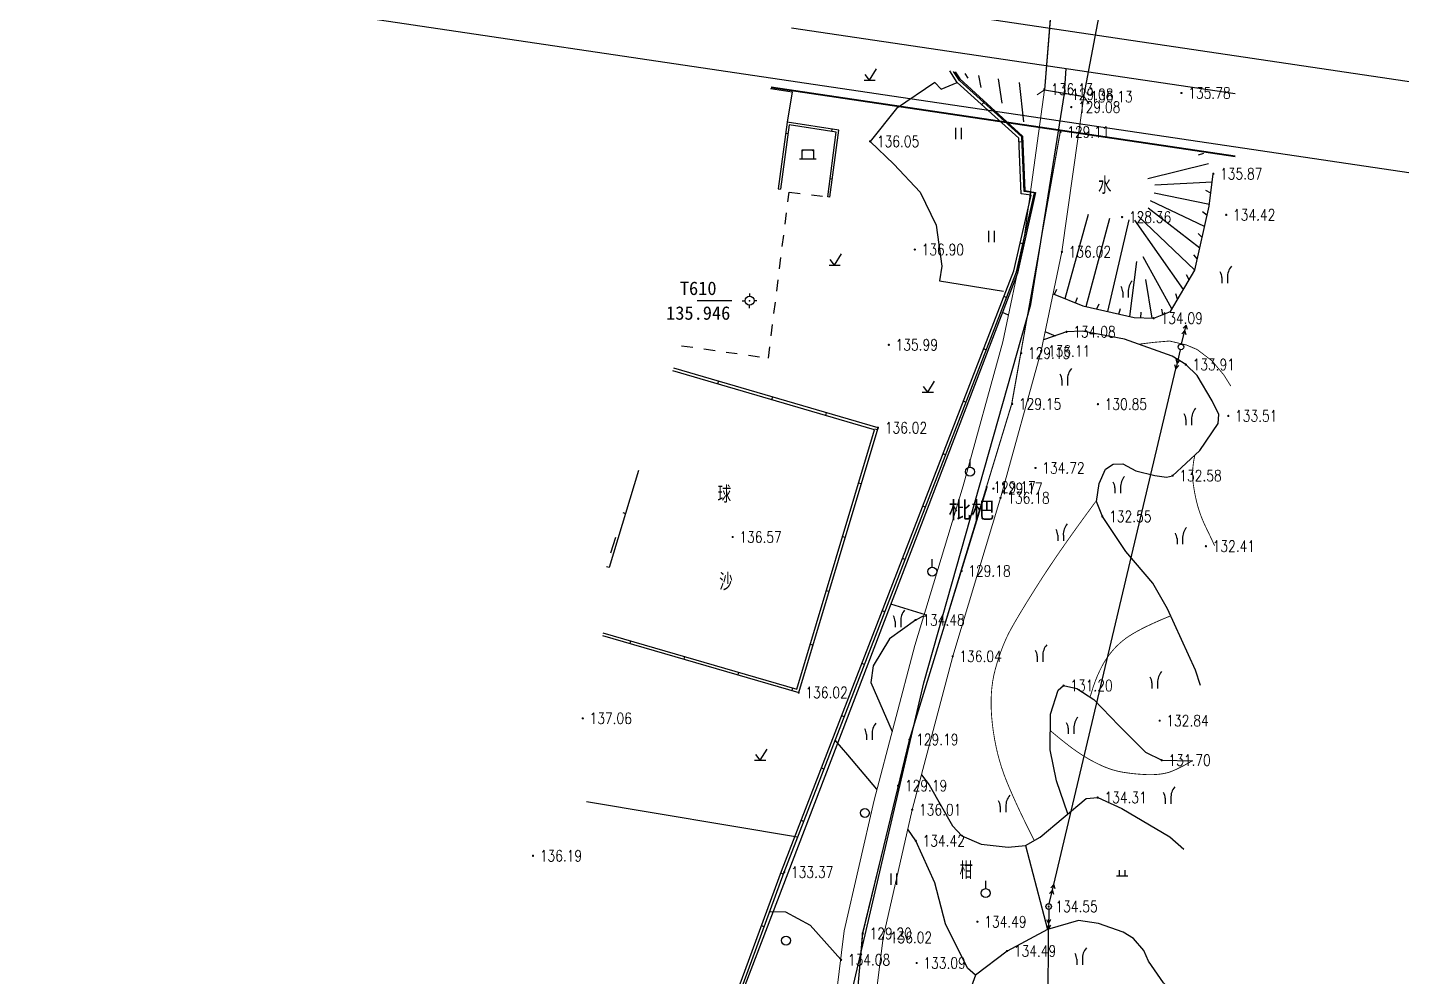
# Model space of a CAD drawing. Extents: x 529262 to 576451, y 2694391 to 2717535.
# Drawn here: x 564085 to 564207.2, y 2710830.4 to 2710914.9 of the extents above; entities that cross this region are included whole.
import ezdxf
from ezdxf.enums import TextEntityAlignment as Align
from ezdxf.xclip import XClip

# ---------------------------------------------------------------- set-up
doc = ezdxf.new("R2010")
doc.units = 0
doc.header["$XCLIPFRAME"] = 0
for name, pattern in [('CONTINOUS', [0]), ('X5', [3, 2, -1]), ('X6', [2, 1, -1])]:
    doc.linetypes.add(name, pattern=pattern)
doc.layers.add('ASSIST', color=7, linetype='Continuous', plot=False)
for name, color, linetype in [('a红线图', 1, 'Continuous'), ('DGX', 8, 'Continuous'), ('DLDW', 8, 'Continuous'), ('DLSS', 4, 'Continuous'), ('DMTZ', 8, 'Continuous'), ('GCD', 8, 'Continuous'), ('GXYZ', 8, 'Continuous'), ('JMD', 8, 'Continuous'), ('KZD', 8, 'Continuous'), ('PP-COM', 7, 'Continuous'), ('RD-中线', 40, 'Continuous'), ('RD-红线', 7, 'Continuous'), ('ZBTZ', 8, 'Continuous'), ('ZJ', 7, 'Continuous'), ('污水管径标注_W10-', 202, 'Continuous')]:
    doc.layers.add(name, color=color, linetype=linetype)
for name, color, linetype, lineweight in [('SXSS', 5, 'Continuous', 0), ('规划人行道', 130, 'CONTINOUS', 30), ('规划道路红线', 5, 'Continuous', 40)]:
    doc.layers.add(name, color=color, linetype=linetype, lineweight=lineweight)
doc.styles.add('HZ', font='rs.shx', dxfattribs={"width": 0.8, "bigfont": 'hztxt.shx'})
doc.styles.add('宋体', font='', dxfattribs={"width": 0.75})
doc.styles.add('等线体', font='simhei.ttf')
doc.styles.get('宋体').set_extended_font_data('SimSun')
doc.linetypes.add('10421', pattern='A,2,[150,AAA.SHX,S=0.5,R=0,X=0,Y=0.5],1e-11', length=2)
doc.linetypes.add('10422', pattern='A,0.75,[150,AAA.SHX,S=0.5,R=0,X=0,Y=0.5],1.5,[177,AAA.SHX,S=1,R=0,X=0,Y=0.4],0.75', length=3)
doc.linetypes.add('1161', pattern='A,0,[149,AAA.SHX,S=0.15,R=0,X=0,Y=0],-1.6', length=1.6)
doc.linetypes.add('732', pattern='A,9,-0.5,[162,AAA.SHX,S=1,R=0,X=0,Y=0],-0.5', length=10)

# ---------------------------------------------------------------- blocks, each defined once
blk = doc.blocks.new('A$C19FD0107')
at = {"layer": 'RD-中线', "color": 8, "linetype": 'Continuous'}
blk.add_lwpolyline([(-6627.45, 16505.62), (-6684.65, 16505.48, -0.037492), (-6707.06, 16507.11), (-6911.72, 16537.51, 0.005793), (-6923.17, 16539.07), (-7079.01, 16558.54, 0.02296), (-7088.16, 16559.26), (-7110.5, 16559.99, 0.014678), (-7122.24, 16560.02), (-7165.85, 16558.88, -0.054354), (-7198.26, 16561.55), (-7204.64, 16562.79, -0.040941), (-7228.26, 16569.39), (-7293.69, 16593.62, -0.100519), (-7334.28, 16618.79), (-7334.11, 16618.63, 0.047686), (-7352.15, 16632.63), (-7374.57, 16646.83, 0.049953), (-7410.2, 16664.71, -0.000863), (-7442.34, 16677.06), (-7791.92, 16810.22, -0.001693), (-7793.18, 16810.71), (-7866.66, 16839.5, 0.022456)], format="xyb", dxfattribs=at)
at = {"layer": 'RD-红线', "color": 8}
blk.add_lwpolyline([(-6721.74, 16501.2), (-6912.89, 16529.59, 0.005793), (-6924.17, 16531.14), (-7080, 16550.6, 0.02296), (-7088.42, 16551.27), (-7110.76, 16551.99, 0.014678), (-7122.03, 16552.03), (-7165.64, 16550.88, -0.054354), (-7199.78, 16553.7), (-7206.16, 16554.93, -0.040941), (-7231.03, 16561.89), (-7291.93, 16584.44)], format="xyb", dxfattribs=at)
blk = doc.blocks.new('GC200')
at = {"linetype": 'Continuous', "const_width": 0.2, "flags": 128}
blk.add_lwpolyline([(-0.1, 0, 1), (0.1, 0, 1)], format="xyb", close=True, dxfattribs=at)
blk = doc.blocks.new('gc246')
at = {"color": 8}
for p, q in [((-0.5, 1), (-0.5, 0)), ((0.5, 1), (0.5, 0))]:
    blk.add_line(p, q, dxfattribs=at)
for centre, radius, start, end in [((3.4, 1.11), 2.91, 139.3312, 182.0887), ((-2.94, 0.81), 2.45, 4.3743, 29.0242)]:
    blk.add_arc(centre, radius, start, end, dxfattribs=at)
blk = doc.blocks.new('gc125')
at = {"color": 8}
blk.add_line((0, 0.8), (0, 2.2), dxfattribs=at)
blk.add_circle((0, 0), 0.8, dxfattribs=at)
blk = doc.blocks.new('gc121')
at = {"color": 8}
for p, q in [((-0.5, -1), (-0.5, 1)), ((0.5, -1), (0.5, 1))]:
    blk.add_line(p, q, dxfattribs=at)
blk = doc.blocks.new('gc119')
at = {"color": 8}
for p, q in [((-1, 0), (1, 0)), ((-0.5, 1), (-0.5, 0)), ((0.5, 1), (0.5, 0))]:
    blk.add_line(p, q, dxfattribs=at)
blk = doc.blocks.new('gc122')
at = {"color": 8}
blk.add_circle((0, 0), 0.8, dxfattribs=at)
blk = doc.blocks.new('gc123')
at = {"color": 8}
for p, q in [((-1, 0), (1, 0)), ((0, 0), (-0.8, 1)), ((0, 0), (1.2, 2))]:
    blk.add_line(p, q, dxfattribs=at)
blk = doc.blocks.new('gc022')
for p, q in [((-1.5, 0), (1.5, 0)), ((-1, 0), (-1, 1.6)), ((-1, 1.6), (1, 1.6)), ((-1, 1.6), (-0.8, 1.4)), ((1, 1.6), (0.8, 1.4)), ((1, 1.6), (1, 0))]:
    blk.add_line(p, q)
blk = doc.blocks.new('gc013a')
at = {"linetype": 'Continuous'}
blk.add_line((0.5, 0), (4, 0), dxfattribs=at)
at = {"linetype": 'Continuous', "flags": 128}
for points in [[(2.31, -0.4), (3, 0), (2.31, 0.4)], [(3.31, -0.4), (4, 0), (3.31, 0.4)]]:
    blk.add_lwpolyline(points, dxfattribs=at)
blk = doc.blocks.new('gc170')
at = {"color": 8, "linetype": 'Continuous'}
blk.add_circle((0, 0), 0.5, dxfattribs=at)
blk = doc.blocks.new('gc116')
at = {"color": 8}
for p, q in [((-1.3, 0), (-0.8, 0)), ((0, 1.3), (0, 0.8)), ((1.3, 0), (0.8, 0)), ((0, -1.3), (0, -0.8))]:
    blk.add_line(p, q, dxfattribs=at)
blk.add_circle((0, 0), 0.8, dxfattribs=at)
blk.add_point((0, 0), dxfattribs=at)

msp = doc.modelspace()

# ---------------------------------------------------------------- linework, layer by layer
at = {"color": 8, "linetype": 'Continuous', "flags": 128}
msp.add_lwpolyline([(564170.314, 2710873.974), (564163.417, 2710851.455), (564159.258, 2710834.251), (564158.506, 2710825.568), (564161.058, 2710810.358), (564163.208, 2710788.133), (564163.608, 2710784.529), (564165.719, 2710777.331), (564175.968, 2710767.909)], dxfattribs=at)
at = {"layer": 'ASSIST', "linetype": 'Continuous', "flags": 128}
msp.add_lwpolyline([(564175.446, 2710909.335), (564178.963, 2710908.743), (564184.932, 2710940.294), (564178, 2710940.827)], close=True, dxfattribs=at)
msp.add_lwpolyline([(564175.446, 2710909.335), (564178.963, 2710908.743), (564184.932, 2710940.294), (564178, 2710940.827)], close=True, dxfattribs=at)
at = {"layer": 'a红线图', "color": 8, "lineweight": 0}
msp.add_lwpolyline([(564176.851, 2710905.557), (564172.537, 2710881.376), (564163.447, 2710851.483), (564159.259, 2710834.278), (564158.54, 2710825.565), (564161.095, 2710810.373), (564163.578, 2710784.572), (564165.74, 2710777.39), (564178.747, 2710765.314), (564180.657, 2710762.122), (564177.458, 2710741.434)], dxfattribs=at)
msp.add_lwpolyline([(564176.851, 2710905.557), (564172.537, 2710881.376), (564163.447, 2710851.483), (564159.259, 2710834.278), (564158.54, 2710825.565), (564161.095, 2710810.373), (564163.578, 2710784.572), (564165.74, 2710777.39), (564178.747, 2710765.314), (564180.657, 2710762.122), (564177.458, 2710741.434)], dxfattribs=at)
at = {"layer": 'DGX', "linetype": 'Continuous', "const_width": 0.075}
for points, elevation in [([(564192.032, 2710882.964), (564191.417, 2710883.951), (564190.349, 2710885.223), (564189.037, 2710886.218), (564188.069, 2710886.628), (564186.575, 2710886.977), (564185.163, 2710886.856), (564183.809, 2710886.689)], 134), ([(564190.593, 2710868.764), (564190.523, 2710868.914), (564190.384, 2710869.209), (564190.245, 2710869.504), (564190.106, 2710869.797), (564189.965, 2710870.089), (564189.825, 2710870.38), (564189.689, 2710870.67), (564189.562, 2710870.957), (564189.444, 2710871.243), (564189.336, 2710871.527), (564189.237, 2710871.809), (564189.148, 2710872.089), (564189.068, 2710872.367), (564188.997, 2710872.644), (564188.933, 2710872.916), (564188.875, 2710873.183), (564188.823, 2710873.444), (564188.777, 2710873.7), (564188.736, 2710873.95), (564188.701, 2710874.194), (564188.671, 2710874.433), (564188.648, 2710874.666), (564188.632, 2710874.901), (564188.628, 2710875.146), (564188.634, 2710875.401), (564188.651, 2710875.666), (564188.679, 2710875.94), (564188.718, 2710876.225), (564188.767, 2710876.52), (564188.828, 2710876.824)], 133)]:
    msp.add_lwpolyline(points, dxfattribs=dict(at, elevation=elevation))
at = {"layer": 'DGX', "linetype": 'Continuous', "const_width": 0.075, "flags": 128}
for points in [[(564174.551, 2710842.532), (564174.172, 2710843.279), (564173.812, 2710844.004), (564173.472, 2710844.705), (564173.151, 2710845.384), (564172.849, 2710846.04), (564172.567, 2710846.673), (564172.305, 2710847.283), (564172.061, 2710847.87), (564171.838, 2710848.452), (564171.633, 2710849.049), (564171.448, 2710849.66), (564171.283, 2710850.285), (564171.136, 2710850.924), (564171.01, 2710851.577), (564170.902, 2710852.244), (564170.814, 2710852.925), (564170.75, 2710853.603), (564170.713, 2710854.261), (564170.704, 2710854.898), (564170.723, 2710855.515), (564170.77, 2710856.111), (564170.844, 2710856.686), (564170.947, 2710857.241), (564171.077, 2710857.776), (564171.225, 2710858.291), (564171.38, 2710858.786), (564171.543, 2710859.262), (564171.714, 2710859.719), (564171.892, 2710860.157), (564172.078, 2710860.575), (564172.271, 2710860.974), (564172.473, 2710861.354), (564172.692, 2710861.744), (564172.941, 2710862.175), (564173.22, 2710862.646), (564173.529, 2710863.157), (564173.866, 2710863.709), (564174.234, 2710864.301), (564174.631, 2710864.934), (564175.057, 2710865.607), (564175.522, 2710866.326), (564176.035, 2710867.097), (564176.594, 2710867.92), (564177.201, 2710868.795), (564177.856, 2710869.723), (564178.558, 2710870.702), (564179.307, 2710871.733), (564180.104, 2710872.817)], [(564179.511, 2710855.295), (564179.662, 2710855.806), (564179.82, 2710856.292), (564179.987, 2710856.752), (564180.161, 2710857.187), (564180.344, 2710857.596), (564180.534, 2710857.98), (564180.732, 2710858.338), (564180.938, 2710858.67), (564181.154, 2710858.982), (564181.383, 2710859.279), (564181.624, 2710859.561), (564181.878, 2710859.828), (564182.144, 2710860.081), (564182.423, 2710860.318), (564182.714, 2710860.541), (564183.018, 2710860.748), (564183.346, 2710860.951), (564183.712, 2710861.16), (564184.115, 2710861.374), (564184.555, 2710861.594), (564185.032, 2710861.819), (564185.546, 2710862.05), (564186.097, 2710862.287), (564186.685, 2710862.529)]]:
    msp.add_lwpolyline(points, dxfattribs=at)
at = {"layer": 'DGX', "linetype": 'Continuous', "const_width": 0.075}
msp.add_lwpolyline([(564175.976, 2710852.312), (564176.313, 2710852.028), (564176.637, 2710851.759), (564176.948, 2710851.505), (564177.247, 2710851.267), (564177.533, 2710851.044), (564177.807, 2710850.836), (564178.068, 2710850.644), (564178.316, 2710850.467), (564178.56, 2710850.301), (564178.808, 2710850.14), (564179.059, 2710849.983), (564179.313, 2710849.832), (564179.571, 2710849.686), (564179.832, 2710849.545), (564180.097, 2710849.41), (564180.365, 2710849.279), (564180.634, 2710849.157), (564180.902, 2710849.045), (564181.169, 2710848.944), (564181.435, 2710848.854), (564181.7, 2710848.775), (564181.963, 2710848.707), (564182.225, 2710848.649), (564182.487, 2710848.603), (564182.747, 2710848.564), (564183.006, 2710848.529), (564183.263, 2710848.497), (564183.52, 2710848.47), (564183.776, 2710848.447), (564184.03, 2710848.428), (564184.283, 2710848.413), (564184.535, 2710848.402), (564184.783, 2710848.396), (564185.023, 2710848.397), (564185.256, 2710848.405), (564185.482, 2710848.42), (564185.7, 2710848.442), (564185.91, 2710848.47), (564186.114, 2710848.506), (564186.309, 2710848.548), (564186.514, 2710848.605), (564186.742, 2710848.685), (564186.994, 2710848.787), (564187.27, 2710848.912), (564187.57, 2710849.06), (564187.894, 2710849.231), (564188.243, 2710849.424), (564188.615, 2710849.64)], dxfattribs=at)
at = {"layer": 'DLSS', "linetype": 'X6'}
msp.add_lwpolyline([(564143.174, 2710886.559), (564150.897, 2710885.466), (564152.729, 2710900.234), (564156.172, 2710899.795)], dxfattribs=at)
at = {"layer": 'DMTZ'}
for p, q in [((564168.378, 2710910.785), (564168.621, 2710910.359)), ((564169.57, 2710910.589), (564169.804, 2710909.542)), ((564171.339, 2710910.299), (564171.648, 2710908.124)), ((564173.212, 2710909.991), (564173.586, 2710906.47)), ((564190.035, 2710902.754), (564184.663, 2710901.394))]:
    msp.add_line(p, q, dxfattribs=at)
at = {"layer": 'DMTZ', "linetype": 'Continuous'}
for p, q in [((564189.601, 2710903.654), (564189.121, 2710903.516)), ((564190.122, 2710899.131, 137.161), (564185.207, 2710900.118)), ((564190.378, 2710901.114, 137.161), (564185.271, 2710900.854)), ((564190.25, 2710900.122, 137.161), (564189.814, 2710900.368, 137.161)), ((564189.702, 2710897.176, 137.161), (564184.875, 2710899.455)), ((564177.281, 2710890.756, 137.161), (564179.373, 2710898.277)), ((564179.148, 2710890.048, 137.161), (564181.28, 2710897.903)), ((564181.098, 2710889.603, 137.161), (564183, 2710897.754)), ((564187.814, 2710891.552, 137.161), (564183.492, 2710897.717)), ((564188.838, 2710893.27, 137.161), (564183.792, 2710898.091)), ((564189.27, 2710895.223, 137.161), (564184.689, 2710898.801)), ((564189.918, 2710898.152, 137.161), (564189.523, 2710898.458, 137.161)), ((564189.486, 2710896.199, 137.161), (564189.134, 2710896.554, 137.161)), ((564183.048, 2710889.158, 137.161), (564183.679, 2710894.055)), ((564186.79, 2710889.835, 137.161), (564184.24, 2710894.466)), ((564189.054, 2710894.246, 137.161), (564188.753, 2710894.646, 137.161)), ((564188.327, 2710892.411, 137.161), (564188.093, 2710892.853, 137.161)), ((564176.354, 2710891.131, 137.161), (564176.541, 2710891.595, 137.161)), ((564185.037, 2710889.01, 137.161), (564184.458, 2710892.447)), ((564178.208, 2710890.381, 137.161), (564178.4, 2710890.842, 137.161)), ((564180.123, 2710889.826, 137.161), (564180.308, 2710890.29, 137.161)), ((564187.302, 2710890.693, 137.161), (564187.147, 2710891.169, 137.161)), ((564182.073, 2710889.38, 137.161), (564182.204, 2710889.863, 137.161)), ((564184.038, 2710889.048, 137.161), (564184.064, 2710889.548, 137.161)), ((564185.974, 2710889.33, 137.161), (564185.891, 2710889.823, 137.161))]:
    msp.add_line(p, q, dxfattribs=at)
at = {"layer": 'DMTZ', "linetype": '10422', "flags": 128}
for points in [[(564167.52, 2710910.926), (564167.923, 2710910.316), (564173.484, 2710905.214), (564173.709, 2710900.359), (564174.641, 2710900.192), (564173.039, 2710893.009), (564145.505, 2710821.043), (564153.634, 2710817.759), (564157.603, 2710784.605), (564158.469, 2710772.586), (564157.701, 2710767.87)], [(564166.259, 2710909.384), (564165.7, 2710909.973), (564162.285, 2710907.655), (564159.939, 2710904.737)], [(564151.085, 2710909.44), (564152.994, 2710909.142), (564152.571, 2710906.441)], [(564166.125, 2710892.331), (564171.812, 2710891.414)]]:
    msp.add_lwpolyline(points, dxfattribs=at)
at = {"layer": 'DMTZ', "linetype": '10421', "flags": 128}
for points in [[(564159.939, 2710904.737), (564162.053, 2710902.704), (564164.392, 2710900.207), (564165.819, 2710897.274), (564166.334, 2710893.627), (564166.125, 2710892.331)], [(564189.331, 2710856.319), (564188.886, 2710857.692), (564186.403, 2710863.15), (564185.098, 2710865.446), (564182.685, 2710868.245), (564180.604, 2710871.364), (564180.087, 2710872.703), (564180.315, 2710874.293), (564180.883, 2710875.57), (564181.564, 2710876.025), (564182.421, 2710876.036), (564183.579, 2710875.419), (564185.26, 2710875.017), (564186.323, 2710874.874), (564186.847, 2710874.995), (564189.283, 2710877.245), (564190.899, 2710879.651), (564190.969, 2710880.445), (564190.381, 2710881.662), (564189.05, 2710883.895), (564188.026, 2710884.879), (564186.819, 2710885.624), (564182.571, 2710887.127), (564178.811, 2710887.84), (564177.411, 2710887.796), (564175.452, 2710887.126), (564175.365, 2710887.071)], [(564164.718, 2710862.532), (564163.983, 2710862.155)], [(564177.536, 2710844.901), (564176.519, 2710847.838), (564175.952, 2710850.594), (564175.997, 2710853.771), (564176.678, 2710855.903), (564177.149, 2710856.32), (564178.319, 2710856.055), (564179.843, 2710855.083), (564182.08, 2710852.782), (564184.447, 2710850.383), (564185.88, 2710849.679), (564188.654, 2710849.64)], [(564160.553, 2710847.096), (564157.946, 2710850.151), (564156.837, 2710851.454)], [(564169.311, 2710830.551), (564168.601, 2710831.18), (564166.642, 2710835.124), (564165.705, 2710838.763), (564164.002, 2710842.507), (564163.296, 2710843.539)], [(564186.597, 2710829.351), (564186.036, 2710829.878), (564184.715, 2710831.795), (564184.298, 2710832.742), (564183.368, 2710833.814), (564182.445, 2710834.393), (564180.27, 2710835.158), (564178.492, 2710835.413), (564175.719, 2710834.634), (564172.124, 2710832.707), (564169.311, 2710830.551), (564168.733, 2710828.918), (564168.989, 2710824.431), (564169.835, 2710821.21), (564170.88, 2710820.34), (564175.076, 2710819.195), (564178.54, 2710818.672), (564183.986, 2710818.914), (564185.571, 2710819.231)]]:
    msp.add_lwpolyline(points, dxfattribs=at)
at = {"layer": 'DMTZ', "linetype": 'Continuous', "elevation": 137.161, "flags": 128}
for points in [[(564176.226, 2710891.183), (564178.876, 2710890.11), (564183.424, 2710889.072), (564185.173, 2710889.005), (564186.653, 2710889.605), (564188.838, 2710893.267), (564190.103, 2710898.988), (564190.474, 2710901.855)], [(564172.955, 2710893.134), (564173.043, 2710893.057)]]:
    msp.add_lwpolyline(points, dxfattribs=at)
at = {"layer": 'DMTZ', "linetype": '10421'}
for points in [[(564163.983, 2710862.155), (564161.678, 2710860.468), (564160.219, 2710858.07), (564159.995, 2710856.586), (564161.909, 2710852.25)], [(564164.512, 2710848.389), (564165.183, 2710847.498), (564167.271, 2710843.857), (564168.092, 2710842.962), (564169.813, 2710842.198), (564172.237, 2710841.94), (564173.76, 2710842.095), (564175.08, 2710842.824), (564179.176, 2710846.288), (564180.187, 2710846.363), (564182.344, 2710845.387), (564186.602, 2710842.879), (564187.855, 2710841.758)]]:
    msp.add_lwpolyline(points, dxfattribs=at)
at = {"layer": 'DMTZ', "linetype": '10421', "elevation": 137.161, "flags": 128}
msp.add_lwpolyline([(564151.02, 2710836.23), (564152.4, 2710836.194), (564154.619, 2710834.999), (564157.325, 2710831.954)], dxfattribs=at)
at = {"layer": 'GXYZ', "linetype": 'Continuous'}
for p, q in [((564176.287, 2710838.612), (564187.134, 2710884.504)), ((564175.522, 2710762.857), (564175.818, 2710834.666))]:
    msp.add_line(p, q, dxfattribs=at)
at = {"layer": 'GXYZ', "linetype": '732', "flags": 128}
msp.add_lwpolyline([(564190.37, 2710463.143), (564190.386, 2710467.025), (564189.579, 2710469.156), (564186.731, 2710471.163), (564184.456, 2710473.027), (564183.021, 2710476.047), (564179.783, 2710485.702), (564177.782, 2710492.779), (564176.798, 2710499.513), (564176.175, 2710507.868), (564178.439, 2710515.777), (564181.881, 2710521.084), (564184.755, 2710529.967), (564185.933, 2710536.671), (564185.285, 2710541.14), (564182.402, 2710547.432), (564179.873, 2710548.785), (564175.559, 2710549.294), (564163.476, 2710554.198), (564153.663, 2710559.149), (564143.785, 2710566.215), (564141.644, 2710568.445), (564137.564, 2710571.934), (564133.83, 2710574.642), (564129.81, 2710576.899), (564122.388, 2710579.8), (564119.895, 2710582.521), (564119.15, 2710587.419), (564118.187, 2710590.186), (564114.103, 2710593.882), (564110.752, 2710595.123), (564107.191, 2710600.989), (564104.682, 2710610.577), (564101.404, 2710617.513), (564096.096, 2710628.709), (564091.879, 2710636.635), (564089.742, 2710644.659), (564089.613, 2710650.743), (564087.283, 2710661.114), (564087.154, 2710670.756), (564089.808, 2710677.939), (564094.734, 2710685.389), (564098.14, 2710689.247), (564157.276, 2710709.889), (564158.941, 2710722.677), (564170.731, 2710725.876), (564175.463, 2710734.571), (564177.426, 2710742.717), (564180.17, 2710760.422), (564179.078, 2710764.864), (564165.135, 2710778.121), (564158.076, 2710828.047), (564164.727, 2710856.572), (564174.244, 2710890.215), (564177.245, 2710909.001), (564177.375, 2710911.216)], dxfattribs=at)
at = {"layer": 'JMD', "linetype": 'Continuous'}
for p, q in [((564170.051, 2710908.19, 137.161), (564169.883, 2710908.005, 137.161)), ((564152.438, 2710905.461), (564152.636, 2710905.434)), ((564156.533, 2710905.82), (564156.502, 2710905.623)), ((564173.448, 2710904.691, 137.161), (564173.198, 2710904.681, 137.161)), ((564156.584, 2710901.39), (564156.386, 2710901.417)), ((564151.768, 2710900.506), (564151.966, 2710900.479)), ((564174.213, 2710900.198, 137.161), (564174.178, 2710899.951, 137.161)), ((564156.371, 2710899.769), (564156.172, 2710899.795)), ((564173.525, 2710895.62, 137.161), (564173.281, 2710895.676, 137.161)), ((564172.071, 2710890.85, 137.161), (564171.838, 2710890.94, 137.161)), ((564170.268, 2710886.186, 137.161), (564170.035, 2710886.276, 137.161)), ((564146.443, 2710883.398), (564146.373, 2710883.158)), ((564151.244, 2710881.999), (564151.174, 2710881.759)), ((564156.044, 2710880.6), (564155.974, 2710880.36)), ((564168.465, 2710881.523, 137.161), (564168.231, 2710881.613, 137.161)), ((564160.586, 2710879.061), (564160.347, 2710879.133)), ((564166.661, 2710876.859, 137.161), (564166.428, 2710876.949, 137.161)), ((564159.151, 2710874.271), (564158.911, 2710874.343)), ((564164.858, 2710872.196, 137.161), (564164.625, 2710872.286, 137.161)), ((564137.943, 2710871.712), (564138.183, 2710871.639)), ((564157.715, 2710869.482), (564157.475, 2710869.554)), ((564163.055, 2710867.532, 137.161), (564162.821, 2710867.622, 137.161)), ((564136.499, 2710866.925), (564136.738, 2710866.853)), ((564156.279, 2710864.692), (564156.04, 2710864.764)), ((564161.251, 2710862.869, 137.161), (564161.018, 2710862.959, 137.161)), ((564138.587, 2710860.055), (564138.656, 2710860.295)), ((564154.843, 2710859.903), (564154.604, 2710859.975)), ((564143.389, 2710858.662), (564143.458, 2710858.902)), ((564148.191, 2710857.269), (564148.26, 2710857.509)), ((564159.448, 2710858.205, 137.161), (564159.215, 2710858.295, 137.161)), ((564152.993, 2710855.876), (564153.062, 2710856.116)), ((564157.645, 2710853.542, 137.161), (564157.411, 2710853.632, 137.161)), ((564155.841, 2710848.878, 137.161), (564155.608, 2710848.969, 137.161)), ((564154.038, 2710844.215, 137.161), (564153.805, 2710844.305, 137.161)), ((564152.238, 2710839.55, 137.161), (564152.003, 2710839.636, 137.161)), ((564150.516, 2710834.856, 137.161), (564150.281, 2710834.942, 137.161))]:
    msp.add_line(p, q, dxfattribs=at)
at = {"layer": 'JMD', "linetype": 'Continuous', "elevation": 137.161, "flags": 128}
for points in [[(564153.34, 2710817.514), (564145.121, 2710820.876), (564152.067, 2710839.81), (564172.715, 2710893.207), (564174.26, 2710899.939), (564173.391, 2710900.064), (564173.184, 2710905.021), (564167.691, 2710909.987), (564167.031, 2710911.006)], [(564153.571, 2710817.69), (564145.439, 2710821.016), (564152.301, 2710839.722), (564172.955, 2710893.134), (564174.564, 2710900.148), (564173.632, 2710900.282), (564173.43, 2710905.136), (564167.883, 2710910.15), (564167.364, 2710910.951)]]:
    msp.add_lwpolyline(points, dxfattribs=at)
at = {"layer": 'JMD', "linetype": 'Continuous', "flags": 128}
for points in [[(564175.45, 2710909.335), (564178.963, 2710908.742)], [(564156.371, 2710899.769), (564157.156, 2710905.723), (564152.571, 2710906.441), (564151.768, 2710900.506)], [(564156.172, 2710899.795), (564156.932, 2710905.556), (564152.741, 2710906.212), (564151.966, 2710900.479)], [(564136.138, 2710860.766), (564153.585, 2710855.704), (564160.646, 2710879.259), (564142.48, 2710884.552)], [(564136.163, 2710861.019), (564153.416, 2710856.013), (564160.334, 2710879.09), (564142.398, 2710884.316)], [(564139.331, 2710875.443), (564136.729, 2710866.821)], [(564137.276, 2710869.5), (564136.854, 2710868.1)]]:
    msp.add_lwpolyline(points, dxfattribs=at)
at = {"layer": 'KZD', "linetype": 'Continuous'}
msp.add_line((564147.646, 2710890.56), (564144.557, 2710890.56), dxfattribs=at)
at = {"layer": 'SXSS', "color": 8, "linetype": 'Continuous'}
for p, q in [((564175.446, 2710909.335), (564178, 2710940.827)), ((564178.963, 2710908.743), (564184.932, 2710940.294)), ((564175.446, 2710909.335), (564174.795, 2710908.871)), ((564178.963, 2710908.743), (564179.427, 2710908.091))]:
    msp.add_line(p, q, dxfattribs=at)
at = {"layer": 'SXSS', "color": 8, "linetype": 'X5'}
msp.add_line((564175.446, 2710909.335), (564178.963, 2710908.743), dxfattribs=at)
at = {"layer": 'SXSS', "color": 8, "linetype": '10422', "flags": 128}
for points in [[(564175.45, 2710909.335), (564173.557, 2710895.51), (564171.757, 2710886.917), (564168.209, 2710874.097), (564163.918, 2710859.882), (564160.295, 2710846.117), (564157.64, 2710834.512), (564156.509, 2710825.335), (564157.227, 2710818.963), (564159.055, 2710810.523), (564160.663, 2710795.593), (564161.721, 2710784.848), (564163.085, 2710778.52), (564166.118, 2710774.135), (564171.815, 2710768.588), (564174.843, 2710766.24), (564176.029, 2710765.101), (564177.883, 2710763.201), (564178.507, 2710761.996), (564178.686, 2710760.991), (564178.319, 2710758.141), (564174.806, 2710737.725), (564173.415, 2710733.442), (564169.499, 2710727.37), (564165.173, 2710725.186), (564158.769, 2710725.097), (564156.319, 2710723.31), (564154.846, 2710710.285), (564154.786, 2710709.946)], [(564158.803, 2710709.269), (564159.624, 2710721.389), (564159.932, 2710721.613), (564166.029, 2710721.698), (564171.925, 2710724.674), (564176.603, 2710731.928), (564178.212, 2710736.883), (564181.781, 2710757.62), (564182.226, 2710761.076), (564181.86, 2710763.133), (564180.752, 2710765.273), (564178.494, 2710767.586), (564177.134, 2710768.892), (564174.116, 2710771.233), (564168.803, 2710776.406), (564166.36, 2710779.938), (564165.185, 2710785.39), (564164.145, 2710795.952), (564162.515, 2710811.082), (564160.685, 2710819.531), (564160.033, 2710825.317), (564161.092, 2710833.906), (564163.694, 2710845.281), (564167.287, 2710858.93), (564171.572, 2710873.125), (564175.16, 2710886.091), (564177.008, 2710894.914), (564178.963, 2710908.742)]]:
    msp.add_lwpolyline(points, dxfattribs=at)
at = {"layer": 'ZBTZ', "linetype": '1161', "ltscale": 0.5, "flags": 128}
msp.add_lwpolyline([(564166.259, 2710909.384), (564167.691, 2710909.987)], dxfattribs=at)
at = {"layer": 'ZBTZ', "linetype": '1161', "flags": 128}
for points in [[(564172.251, 2710889.274), (564171.704, 2710889.519)], [(564176.419, 2710887.401), (564175.519, 2710887.806)], [(564164.857, 2710862.603), (564161.772, 2710863.56)], [(564173.76, 2710842.095), (564175.719, 2710834.634)]]:
    msp.add_lwpolyline(points, dxfattribs=at)
at = {"layer": 'ZBTZ', "linetype": '1161'}
msp.add_lwpolyline([(564153.489, 2710842.845), (564134.695, 2710845.978)], dxfattribs=at)
at = {"layer": '污水管径标注_W10-', "color": 0, "const_width": 0.1}
msp.add_lwpolyline([(564179.519, 2710754.762), (564180.657, 2710762.122), (564178.747, 2710765.314), (564172.274, 2710771.324), (564165.74, 2710777.39), (564163.578, 2710784.572), (564163.235, 2710788.139), (564161.095, 2710810.373), (564158.54, 2710825.565), (564159.259, 2710834.278), (564162.455, 2710847.41), (564163.447, 2710851.483), (564168.046, 2710866.607), (564172.537, 2710881.376), (564173.339, 2710885.868), (564176.851, 2710905.557), (564176.851, 2710905.557)], dxfattribs=at)
at = {"layer": '规划人行道', "elevation": 6.518, "flags": 128}
msp.add_lwpolyline([(564152.953, 2710914.844), (564192.404, 2710908.984)], dxfattribs=at)
msp.add_lwpolyline([(564152.953, 2710914.844), (564192.404, 2710908.984)], dxfattribs=at)
msp.add_lwpolyline([(564152.953, 2710914.844), (564192.404, 2710908.984)], dxfattribs=at)
at = {"layer": '规划道路红线', "elevation": 6.518, "flags": 128}
msp.add_lwpolyline([(564151.124, 2710909.555), (564192.404, 2710903.424)], dxfattribs=at)
msp.add_lwpolyline([(564151.124, 2710909.555), (564192.404, 2710903.424)], dxfattribs=at)
msp.add_lwpolyline([(564151.124, 2710909.555), (564192.404, 2710903.424)], dxfattribs=at)

# ---------------------------------------------------------------- block references
at = {"layer": 'DLDW', "linetype": 'Continuous', "xscale": 0.5, "yscale": 0.5, "zscale": 0.5}
msp.add_blockref('gc022', (564154.395, 2710903.195), dxfattribs=at)
at = {"layer": 'GCD', "color": 3, "linetype": 'Continuous'}
ref = msp.add_blockref('GC200', (564175.438, 2710909.382, 136.125), dxfattribs=dict(at, xscale=0.5, yscale=0.5, zscale=0.5))
ref.add_attrib('height', '136.13', dxfattribs={"linetype": 'Continuous', "height": 1, "style": 'HZ', "width": 0.8}).set_placement((564176.038, 2710909.382, 136.125), align=Align.MIDDLE_LEFT)
at = {"layer": 'GCD', "linetype": 'Continuous'}
ref = msp.add_blockref('GC200', (564177.224, 2710908.926, 129.08), dxfattribs=dict(at, xscale=0.5, yscale=0.5, zscale=0.5))
ref.add_attrib('height', '129.08', dxfattribs={"linetype": 'Continuous', "height": 1, "style": 'HZ', "width": 0.8}).set_placement((564177.824, 2710908.926, 129.08), align=Align.MIDDLE_LEFT)
at = {"layer": 'GCD', "color": 3, "linetype": 'Continuous'}
ref = msp.add_blockref('GC200', (564178.935, 2710908.719, 136.125), dxfattribs=dict(at, xscale=0.5, yscale=0.5, zscale=0.5))
ref.add_attrib('height', '136.13', dxfattribs={"linetype": 'Continuous', "height": 1, "style": 'HZ', "width": 0.8}).set_placement((564179.535, 2710908.719, 136.125), align=Align.MIDDLE_LEFT)
at = {"layer": 'GCD', "linetype": 'Continuous'}
ref = msp.add_blockref('GC200', (564187.64, 2710909.04, 135.777), dxfattribs=dict(at, xscale=0.5, yscale=0.5))
ref.add_attrib('height', '135.78', dxfattribs={"linetype": 'Continuous', "height": 1, "style": 'HZ', "width": 0.8}).set_placement((564188.24, 2710909.04, 135.777), align=Align.MIDDLE_LEFT)
ref = msp.add_blockref('GC200', (564177.837, 2710907.789, 129.08), dxfattribs=dict(at, xscale=0.5, yscale=0.5, zscale=0.5))
ref.add_attrib('height', '129.08', dxfattribs={"linetype": 'Continuous', "height": 1, "style": 'HZ', "width": 0.8}).set_placement((564178.437, 2710907.789, 129.08), align=Align.MIDDLE_LEFT)
ref = msp.add_blockref('GC200', (564159.939, 2710904.737, 136.048), dxfattribs=dict(at, xscale=0.5, yscale=0.5))
ref.add_attrib('height', '136.05', dxfattribs={"linetype": 'Continuous', "height": 1, "style": 'HZ', "width": 0.8}).set_placement((564160.539, 2710904.737, 136.048), align=Align.MIDDLE_LEFT)
ref = msp.add_blockref('GC200', (564176.877, 2710905.574, 129.11), dxfattribs=dict(at, xscale=0.5, yscale=0.5, zscale=0.5))
ref.add_attrib('height', '129.11', dxfattribs={"linetype": 'Continuous', "height": 1, "style": 'HZ', "width": 0.8}).set_placement((564177.477, 2710905.574, 129.11), align=Align.MIDDLE_LEFT)
ref = msp.add_blockref('GC200', (564190.474, 2710901.855, 135.868), dxfattribs=dict(at, xscale=0.5, yscale=0.5, zscale=0.5))
ref.add_attrib('height', '135.87', dxfattribs={"linetype": 'Continuous', "height": 1, "style": 'HZ', "width": 0.8}).set_placement((564191.074, 2710901.855, 135.868), align=Align.MIDDLE_LEFT)
ref = msp.add_blockref('GC200', (564182.357, 2710898.002, 128.361), dxfattribs=dict(at, xscale=0.5, yscale=0.5, zscale=0.5))
ref.add_attrib('height', '128.36', dxfattribs={"linetype": 'Continuous', "height": 1, "style": 'HZ', "width": 0.8}).set_placement((564182.957, 2710898.002, 128.361), align=Align.MIDDLE_LEFT)
ref = msp.add_blockref('GC200', (564191.624, 2710898.2, 134.421), dxfattribs=dict(at, xscale=0.5, yscale=0.5, zscale=0.5))
ref.add_attrib('height', '134.42', dxfattribs={"linetype": 'Continuous', "height": 1, "style": 'HZ', "width": 0.8}).set_placement((564192.224, 2710898.2, 134.421), align=Align.MIDDLE_LEFT)
ref = msp.add_blockref('GC200', (564163.92, 2710895.111, 136.904), dxfattribs=dict(at, xscale=0.5, yscale=0.5))
ref.add_attrib('height', '136.90', dxfattribs={"linetype": 'Continuous', "height": 1, "style": 'HZ', "width": 0.8}).set_placement((564164.52, 2710895.111, 136.904), align=Align.MIDDLE_LEFT)
at = {"layer": 'GCD', "color": 3, "linetype": 'Continuous'}
ref = msp.add_blockref('GC200', (564177.005, 2710894.91, 136.017), dxfattribs=dict(at, xscale=0.5, yscale=0.5, zscale=0.5))
ref.add_attrib('height', '136.02', dxfattribs={"linetype": 'Continuous', "height": 1, "style": 'HZ', "width": 0.8}).set_placement((564177.605, 2710894.91, 136.017), align=Align.MIDDLE_LEFT)
at = {"layer": 'GCD', "linetype": 'Continuous'}
ref = msp.add_blockref('GC200', (564185.173, 2710889.005, 134.087), dxfattribs=dict(at, xscale=0.5, yscale=0.5, zscale=0.5))
ref.add_attrib('height', '134.09', dxfattribs={"linetype": 'Continuous', "height": 1, "style": 'HZ', "width": 0.8}).set_placement((564185.773, 2710889.005, 134.087), align=Align.MIDDLE_LEFT)
ref = msp.add_blockref('GC200', (564177.411, 2710887.796, 134.076), dxfattribs=dict(at, xscale=0.5, yscale=0.5))
ref.add_attrib('height', '134.08', dxfattribs={"linetype": 'Continuous', "height": 1, "style": 'HZ', "width": 0.8}).set_placement((564178.011, 2710887.796, 134.076), align=Align.MIDDLE_LEFT)
ref = msp.add_blockref('GC200', (564161.605, 2710886.639, 135.993), dxfattribs=dict(at, xscale=0.5, yscale=0.5, zscale=0.5))
ref.add_attrib('height', '135.99', dxfattribs={"linetype": 'Continuous', "height": 1, "style": 'HZ', "width": 0.8}).set_placement((564162.205, 2710886.639, 135.993), align=Align.MIDDLE_LEFT)
ref = msp.add_blockref('GC200', (564173.377, 2710885.899, 129.13), dxfattribs=dict(at, xscale=0.5, yscale=0.5, zscale=0.5))
ref.add_attrib('height', '129.13', dxfattribs={"linetype": 'Continuous', "height": 1, "style": 'HZ', "width": 0.8}).set_placement((564173.977, 2710885.899, 129.13), align=Align.MIDDLE_LEFT)
at = {"layer": 'GCD', "color": 3, "linetype": 'Continuous'}
ref = msp.add_blockref('GC200', (564175.157, 2710886.087, 136.106), dxfattribs=dict(at, xscale=0.5, yscale=0.5, zscale=0.5))
ref.add_attrib('height', '136.11', dxfattribs={"linetype": 'Continuous', "height": 1, "style": 'HZ', "width": 0.8}).set_placement((564175.757, 2710886.087, 136.106), align=Align.MIDDLE_LEFT)
at = {"layer": 'GCD', "linetype": 'Continuous'}
ref = msp.add_blockref('GC200', (564188.026, 2710884.879, 133.91), dxfattribs=dict(at, xscale=0.5, yscale=0.5, zscale=0.5))
ref.add_attrib('height', '133.91', dxfattribs={"linetype": 'Continuous', "height": 1, "style": 'HZ', "width": 0.8}).set_placement((564188.626, 2710884.879, 133.91), align=Align.MIDDLE_LEFT)
ref = msp.add_blockref('GC200', (564172.573, 2710881.374, 129.15), dxfattribs=dict(at, xscale=0.5, yscale=0.5, zscale=0.5))
ref.add_attrib('height', '129.15', dxfattribs={"linetype": 'Continuous', "height": 1, "style": 'HZ', "width": 0.8}).set_placement((564173.173, 2710881.374, 129.15), align=Align.MIDDLE_LEFT)
ref = msp.add_blockref('GC200', (564180.21, 2710881.357, 130.854), dxfattribs=dict(at, xscale=0.5, yscale=0.5, zscale=0.5))
ref.add_attrib('height', '130.85', dxfattribs={"linetype": 'Continuous', "height": 1, "style": 'HZ', "width": 0.8}).set_placement((564180.81, 2710881.357, 130.854), align=Align.MIDDLE_LEFT)
ref = msp.add_blockref('GC200', (564191.808, 2710880.312, 133.513), dxfattribs=dict(at, xscale=0.5, yscale=0.5))
ref.add_attrib('height', '133.51', dxfattribs={"linetype": 'Continuous', "height": 1, "style": 'HZ', "width": 0.8}).set_placement((564192.408, 2710880.312, 133.513), align=Align.MIDDLE_LEFT)
ref = msp.add_blockref('GC200', (564160.646, 2710879.259, 136.022), dxfattribs=dict(at, xscale=0.5, yscale=0.5))
ref.add_attrib('height', '136.02', dxfattribs={"linetype": 'Continuous', "height": 1, "style": 'HZ', "width": 0.8}).set_placement((564161.246, 2710879.259, 136.022), align=Align.MIDDLE_LEFT)
ref = msp.add_blockref('GC200', (564174.654, 2710875.682, 134.717), dxfattribs=dict(at, xscale=0.5, yscale=0.5))
ref.add_attrib('height', '134.72', dxfattribs={"linetype": 'Continuous', "height": 1, "style": 'HZ', "width": 0.8}).set_placement((564175.254, 2710875.682, 134.717), align=Align.MIDDLE_LEFT)
ref = msp.add_blockref('GC200', (564170.306, 2710873.982, 129.17), dxfattribs=dict(at, xscale=0.5, yscale=0.5, zscale=0.5))
ref.add_attrib('height', '129.17', dxfattribs={"linetype": 'Continuous', "height": 1, "style": 'HZ', "width": 0.8}).set_placement((564170.906, 2710873.982, 129.17), align=Align.MIDDLE_LEFT)
ref = msp.add_blockref('GC200', (564186.847, 2710874.995, 132.581), dxfattribs=dict(at, xscale=0.5, yscale=0.5, zscale=0.5))
ref.add_attrib('height', '132.58', dxfattribs={"linetype": 'Continuous', "height": 1, "style": 'HZ', "width": 0.8}).set_placement((564187.447, 2710874.995, 132.581), align=Align.MIDDLE_LEFT)
at = {"layer": 'GCD', "color": 3, "linetype": 'Continuous'}
ref = msp.add_blockref('GC200', (564170.91, 2710873.846, 129.17), dxfattribs=dict(at, xscale=0.5, yscale=0.5, zscale=0.5))
ref.add_attrib('height', '129.17', dxfattribs={"linetype": 'Continuous', "height": 1, "style": 'HZ', "width": 0.8}).set_placement((564171.51, 2710873.846, 129.17), align=Align.MIDDLE_LEFT)
ref = msp.add_blockref('GC200', (564171.54, 2710873.017, 136.177), dxfattribs=dict(at, xscale=0.5, yscale=0.5, zscale=0.5))
ref.add_attrib('height', '136.18', dxfattribs={"linetype": 'Continuous', "height": 1, "style": 'HZ', "width": 0.8}).set_placement((564172.14, 2710873.017, 136.177), align=Align.MIDDLE_LEFT)
at = {"layer": 'GCD', "linetype": 'Continuous'}
ref = msp.add_blockref('GC200', (564180.604, 2710871.364, 132.545), dxfattribs=dict(at, xscale=0.5, yscale=0.5, zscale=0.5))
ref.add_attrib('height', '132.55', dxfattribs={"linetype": 'Continuous', "height": 1, "style": 'HZ', "width": 0.8}).set_placement((564181.204, 2710871.364, 132.545), align=Align.MIDDLE_LEFT)
ref = msp.add_blockref('GC200', (564147.711, 2710869.537, 136.571), dxfattribs=dict(at, xscale=0.5, yscale=0.5))
ref.add_attrib('height', '136.57', dxfattribs={"linetype": 'Continuous', "height": 1, "style": 'HZ', "width": 0.8}).set_placement((564148.311, 2710869.537, 136.571), align=Align.MIDDLE_LEFT)
ref = msp.add_blockref('GC200', (564189.817, 2710868.722, 132.414), dxfattribs=dict(at, xscale=0.5, yscale=0.5))
ref.add_attrib('height', '132.41', dxfattribs={"linetype": 'Continuous', "height": 1, "style": 'HZ', "width": 0.8}).set_placement((564190.417, 2710868.722, 132.414), align=Align.MIDDLE_LEFT)
ref = msp.add_blockref('GC200', (564168.072, 2710866.518, 129.18), dxfattribs=dict(at, xscale=0.5, yscale=0.5, zscale=0.5))
ref.add_attrib('height', '129.18', dxfattribs={"linetype": 'Continuous', "height": 1, "style": 'HZ', "width": 0.8}).set_placement((564168.672, 2710866.518, 129.18), align=Align.MIDDLE_LEFT)
ref = msp.add_blockref('GC200', (564163.983, 2710862.155, 134.482), dxfattribs=dict(at, xscale=0.5, yscale=0.5, zscale=0.5))
ref.add_attrib('height', '134.48', dxfattribs={"linetype": 'Continuous', "height": 1, "style": 'HZ', "width": 0.8}).set_placement((564164.583, 2710862.155, 134.482), align=Align.MIDDLE_LEFT)
at = {"layer": 'GCD', "color": 3, "linetype": 'Continuous'}
ref = msp.add_blockref('GC200', (564167.284, 2710858.926, 136.035), dxfattribs=dict(at, xscale=0.5, yscale=0.5, zscale=0.5))
ref.add_attrib('height', '136.04', dxfattribs={"linetype": 'Continuous', "height": 1, "style": 'HZ', "width": 0.8}).set_placement((564167.884, 2710858.926, 136.035), align=Align.MIDDLE_LEFT)
at = {"layer": 'GCD', "linetype": 'Continuous'}
ref = msp.add_blockref('GC200', (564153.585, 2710855.704, 136.022), dxfattribs=dict(at, xscale=0.5, yscale=0.5))
ref.add_attrib('height', '136.02', dxfattribs={"linetype": 'Continuous', "height": 1, "style": 'HZ', "width": 0.8}).set_placement((564154.185, 2710855.704, 136.022), align=Align.MIDDLE_LEFT)
ref = msp.add_blockref('GC200', (564177.149, 2710856.32, 131.201), dxfattribs=dict(at, xscale=0.5, yscale=0.5))
ref.add_attrib('height', '131.20', dxfattribs={"linetype": 'Continuous', "height": 1, "style": 'HZ', "width": 0.8}).set_placement((564177.749, 2710856.32, 131.201), align=Align.MIDDLE_LEFT)
ref = msp.add_blockref('GC200', (564134.376, 2710853.407, 137.059), dxfattribs=dict(at, xscale=0.5, yscale=0.5))
ref.add_attrib('height', '137.06', dxfattribs={"linetype": 'Continuous', "height": 1, "style": 'HZ', "width": 0.8}).set_placement((564134.976, 2710853.407, 137.059), align=Align.MIDDLE_LEFT)
ref = msp.add_blockref('GC200', (564185.697, 2710853.2, 132.842), dxfattribs=dict(at, xscale=0.5, yscale=0.5, zscale=0.5))
ref.add_attrib('height', '132.84', dxfattribs={"linetype": 'Continuous', "height": 1, "style": 'HZ', "width": 0.8}).set_placement((564186.297, 2710853.2, 132.842), align=Align.MIDDLE_LEFT)
ref = msp.add_blockref('GC200', (564163.434, 2710851.521, 129.19), dxfattribs=dict(at, xscale=0.5, yscale=0.5, zscale=0.5))
ref.add_attrib('height', '129.19', dxfattribs={"linetype": 'Continuous', "height": 1, "style": 'HZ', "width": 0.8}).set_placement((564164.034, 2710851.521, 129.19), align=Align.MIDDLE_LEFT)
ref = msp.add_blockref('GC200', (564185.88, 2710849.679, 131.695), dxfattribs=dict(at, xscale=0.5, yscale=0.5, zscale=0.5))
ref.add_attrib('height', '131.70', dxfattribs={"linetype": 'Continuous', "height": 1, "style": 'HZ', "width": 0.8}).set_placement((564186.48, 2710849.679, 131.695), align=Align.MIDDLE_LEFT)
ref = msp.add_blockref('GC200', (564162.429, 2710847.416, 129.19), dxfattribs=dict(at, xscale=0.5, yscale=0.5, zscale=0.5))
ref.add_attrib('height', '129.19', dxfattribs={"linetype": 'Continuous', "height": 1, "style": 'HZ', "width": 0.8}).set_placement((564163.029, 2710847.416, 129.19), align=Align.MIDDLE_LEFT)
ref = msp.add_blockref('GC200', (564180.187, 2710846.363, 134.308), dxfattribs=dict(at, xscale=0.5, yscale=0.5))
ref.add_attrib('height', '134.31', dxfattribs={"linetype": 'Continuous', "height": 1, "style": 'HZ', "width": 0.8}).set_placement((564180.787, 2710846.363, 134.308), align=Align.MIDDLE_LEFT)
at = {"layer": 'GCD', "color": 3, "linetype": 'Continuous'}
ref = msp.add_blockref('GC200', (564163.691, 2710845.277, 136.011), dxfattribs=dict(at, xscale=0.5, yscale=0.5, zscale=0.5))
ref.add_attrib('height', '136.01', dxfattribs={"linetype": 'Continuous', "height": 1, "style": 'HZ', "width": 0.8}).set_placement((564164.291, 2710845.277, 136.011), align=Align.MIDDLE_LEFT)
at = {"layer": 'GCD', "linetype": 'Continuous'}
ref = msp.add_blockref('GC200', (564164.002, 2710842.507, 134.417), dxfattribs=dict(at, xscale=0.5, yscale=0.5, zscale=0.5))
ref.add_attrib('height', '134.42', dxfattribs={"linetype": 'Continuous', "height": 1, "style": 'HZ', "width": 0.8}).set_placement((564164.602, 2710842.507, 134.417), align=Align.MIDDLE_LEFT)
ref = msp.add_blockref('GC200', (564129.951, 2710841.179, 136.187), dxfattribs=dict(at, xscale=0.5, yscale=0.5))
ref.add_attrib('height', '136.19', dxfattribs={"linetype": 'Continuous', "height": 1, "style": 'HZ', "width": 0.8}).set_placement((564130.551, 2710841.179, 136.187), align=Align.MIDDLE_LEFT)
ref = msp.add_blockref('GC200', (564152.301, 2710839.722, 133.365), dxfattribs=dict(at, xscale=0.5, yscale=0.5))
ref.add_attrib('height', '133.37', dxfattribs={"linetype": 'Continuous', "height": 1, "style": 'HZ', "width": 0.8}).set_placement((564152.901, 2710839.722, 133.365), align=Align.MIDDLE_LEFT)
ref = msp.add_blockref('GC200', (564175.827, 2710836.666, 134.553), dxfattribs=dict(at, xscale=0.5, yscale=0.5, zscale=0.5))
ref.add_attrib('height', '134.55', dxfattribs={"linetype": 'Continuous', "height": 1, "style": 'HZ', "width": 0.8}).set_placement((564176.427, 2710836.666, 134.553), align=Align.MIDDLE_LEFT)
ref = msp.add_blockref('GC200', (564169.49, 2710835.313, 134.492), dxfattribs=dict(at, xscale=0.5, yscale=0.5))
ref.add_attrib('height', '134.49', dxfattribs={"linetype": 'Continuous', "height": 1, "style": 'HZ', "width": 0.8}).set_placement((564170.09, 2710835.313, 134.492), align=Align.MIDDLE_LEFT)
ref = msp.add_blockref('GC200', (564159.284, 2710834.272, 129.2), dxfattribs=dict(at, xscale=0.5, yscale=0.5, zscale=0.5))
ref.add_attrib('height', '129.20', dxfattribs={"linetype": 'Continuous', "height": 1, "style": 'HZ', "width": 0.8}).set_placement((564159.884, 2710834.272, 129.2), align=Align.MIDDLE_LEFT)
at = {"layer": 'GCD', "color": 3, "linetype": 'Continuous'}
ref = msp.add_blockref('GC200', (564161.089, 2710833.902, 136.015), dxfattribs=dict(at, xscale=0.5, yscale=0.5, zscale=0.5))
ref.add_attrib('height', '136.02', dxfattribs={"linetype": 'Continuous', "height": 1, "style": 'HZ', "width": 0.8}).set_placement((564161.689, 2710833.902, 136.015), align=Align.MIDDLE_LEFT)
at = {"layer": 'GCD', "linetype": 'Continuous'}
ref = msp.add_blockref('GC200', (564172.124, 2710832.707, 134.49), dxfattribs=dict(at, xscale=0.5, yscale=0.5, zscale=0.5))
ref.add_attrib('height', '134.49', dxfattribs={"linetype": 'Continuous', "height": 1, "style": 'HZ', "width": 0.8}).set_placement((564172.724, 2710832.707, 134.49), align=Align.MIDDLE_LEFT)
ref = msp.add_blockref('GC200', (564157.357, 2710831.918, 134.08), dxfattribs=dict(at, xscale=0.5, yscale=0.5))
ref.add_attrib('height', '134.08', dxfattribs={"linetype": 'Continuous', "height": 1, "style": 'HZ', "width": 0.8}).set_placement((564157.957, 2710831.918, 134.08), align=Align.MIDDLE_LEFT)
ref = msp.add_blockref('GC200', (564164.081, 2710831.638, 133.089), dxfattribs=dict(at, xscale=0.5, yscale=0.5, zscale=0.5))
ref.add_attrib('height', '133.09', dxfattribs={"linetype": 'Continuous', "height": 1, "style": 'HZ', "width": 0.8}).set_placement((564164.681, 2710831.638, 133.089), align=Align.MIDDLE_LEFT)
at = {"layer": 'GXYZ', "color": 0, "linetype": 'Continuous'}
for p, xscale, yscale, zscale, rotation in [((564187.594, 2710886.45), 0.5000000000957181, 0.5000000000957181, 0.5000000000957181, 76.80509863753217), ((564187.594, 2710886.45), 0.4999999999091352, 0.4999999999091352, 0.4999999999091352, 256.7015683881221), ((564175.827, 2710836.666), 0.4999999999091352, 0.4999999999091352, 0.4999999999091352, 76.7015683881221), ((564175.827, 2710836.666), 0.4999999999555687, 0.4999999999555687, 0.4999999999555687, 269.763438674162)]:
    msp.add_blockref('gc013a', p, dxfattribs=dict(at, xscale=xscale, yscale=yscale, zscale=zscale, rotation=rotation))
at = {"layer": 'GXYZ', "color": 0, "linetype": 'Continuous', "xscale": 0.5, "yscale": 0.5, "zscale": 0.5}
for p in [(564187.594, 2710886.45), (564175.827, 2710836.666)]:
    msp.add_blockref('gc170', p, dxfattribs=at)
at = {"layer": 'KZD', "linetype": 'Continuous', "xscale": 0.5, "yscale": 0.5, "zscale": 0.5}
msp.add_blockref('gc116', (564149.214, 2710890.56, 135.946), dxfattribs=at)
at = {"layer": 'PP-COM'}
ref = msp.add_blockref('A$C19FD0107', (570997.993, 2694390.603), dxfattribs=at)
XClip(ref).set_block_clipping_path([(-9366.4383134884, 14428.6043910822), (-3328.4480743363, 17452.7484863754)])
at = {"layer": 'ZBTZ', "linetype": 'Continuous', "xscale": 0.5, "yscale": 0.5}
for name, p in [('gc123', (564159.898, 2710910.184)), ('gc121', (564167.813, 2710905.435)), ('gc121', (564170.766, 2710896.276)), ('gc123', (564156.784, 2710893.726)), ('gc246', (564191.487, 2710892.119)), ('gc246', (564182.663, 2710890.84)), ('gc246', (564177.252, 2710883.015)), ('gc123', (564165.076, 2710882.418)), ('gc246', (564188.292, 2710879.491)), ('gc125', (564168.834, 2710875.35)), ('gc246', (564181.974, 2710873.429)), ('gc246', (564176.881, 2710869.2)), ('gc246', (564187.494, 2710868.893)), ('gc125', (564165.465, 2710866.469)), ('gc246', (564162.417, 2710861.533)), ('gc246', (564175.058, 2710858.447)), ('gc246', (564185.267, 2710856.064)), ('gc246', (564159.867, 2710851.481)), ('gc246', (564177.822, 2710852.021)), ('gc123', (564150.169, 2710849.676)), ('gc246', (564171.771, 2710845.067)), ('gc246', (564186.448, 2710845.8)), ('gc121', (564162.056, 2710839.101)), ('gc125', (564170.222, 2710837.855)), ('gc119', (564182.358, 2710839.395)), ('gc246', (564178.582, 2710831.476))]:
    msp.add_blockref(name, p, dxfattribs=at)
at = {"layer": 'ZBTZ', "linetype": 'Continuous', "xscale": 0.5, "yscale": 0.5, "zscale": 0.5}
for p in [(564159.473, 2710844.998), (564152.461, 2710833.637)]:
    msp.add_blockref('gc122', p, dxfattribs=at)

# ---------------------------------------------------------------- texts
at = {"layer": 'DLDW', "linetype": '1161', "style": 'HZ', "width": 0.8}
msp.add_text('球', height=1.5, dxfattribs=at).set_placement((564146.971, 2710873.411), align=Align.MIDDLE)
at = {"layer": 'KZD', "linetype": 'Continuous', "style": '等线体'}
for s, p in [('T610', (564144.646, 2710891.66)), ('135.946', (564144.646, 2710889.46))]:
    msp.add_text(s, height=1.2, dxfattribs=at).set_placement(p, align=Align.MIDDLE)
at = {"layer": 'ZJ', "color": 8, "linetype": 'Continuous', "style": 'HZ', "width": 0.8}
for s, p in [('水', (564180.81, 2710900.893)), ('沙', (564147.124, 2710865.621)), ('柑', (564168.496, 2710839.938))]:
    msp.add_text(s, height=1.5, dxfattribs=at).set_placement(p, align=Align.MIDDLE)
at = {"layer": 'ZJ', "color": 8, "linetype": 'Continuous', "style": '宋体'}
msp.add_text('枇杷', height=1.5, dxfattribs=at).set_placement((564168.944, 2710871.975), align=Align.MIDDLE)

doc.saveas('drawing.dxf')
